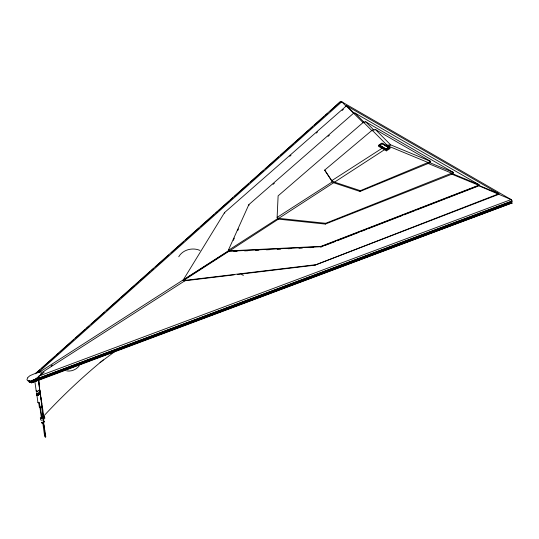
<?xml version="1.0" encoding="UTF-8"?>
<svg xmlns="http://www.w3.org/2000/svg" width="539" height="539" viewBox="0 0 539 539"><rect width="100%" height="100%" fill="white"/><g stroke="black" fill="none" stroke-linecap="round" stroke-linejoin="round"><path stroke-width="0.81" d="M41.954 422.812L42.015 422.306L42.055 422.92M44.643 436.085L45.451 435.856L44.622 436.152L42.817 423.088M325.334 224.076L325.657 223.294L453.461 172.467L365.691 121.794L363.495 122.198L278.124 195.852L277.113 217.412L277.605 218.659L278.42 219.13L325.334 224.076L452.74 173.807L479.077 184.695L478.524 185.645L320.88 246.741L228.92 251.282L183.401 280.576L182.997 280.341L224.547 212.575L346.274 105.974L346.873 105.934L498.946 193.73L498.588 194.397L314.85 265.188L237.382 274.479M228.758 251.673L228.267 250.419L248.829 204.658L353.732 113.116L354.938 113.022L479.077 184.695L478.686 185.254L321.042 246.35L320.718 247.131L323.07 246.222M314.85 265.188L498.946 193.73L478.72 185.369M360.025 191.466L360.342 190.685L430.674 161.404L375.36 129.475L372.179 130.195L324.68 170.095L332.3 181.892L333.931 182.829L360.025 191.466L429.96 162.744L453.461 172.467L452.74 173.807M478.362 186.036L478.686 185.254L451.756 174.124L452.08 173.342L427.993 163.384L428.31 162.603L389.441 146.527L386.995 145.119L372.179 130.195M233.313 240.367L234.337 238.083M237.766 230.456L238.454 228.927M36.915 394.723A0.755 0.499 -7.9 0 0 38.289 395.013L38.074 393.457L40.115 391.792L39.899 390.243M38.289 395.013L40.196 393.611L38.444 395.053A0.93 0.613 -7.9 0 1 37.11 395.37A0.93 0.613 -7.9 0 1 36.915 394.487M35.486 373.527L340.264 101.777L341.753 101.804L346.516 106.601L346.873 105.934L354.581 113.695L354.938 113.022L364.384 122.542M429.96 162.744L430.674 161.404L390.627 144.843L375.36 129.475M178.746 256.759C182.788 249.624 192.625 247.192 199.929 250.413M388.168 147.342L390.627 144.843L385.533 145.409M79.273 365.813C76.403 369.532 71.397 371.721 66.708 370.893M27.745 377.516L30.036 375.629L35.945 373.15M27.819 377.832L26.95 379.416L27.489 380.642A0.775 0.445 0 0 0 27.637 380.723L31.114 380.884L34.954 379.328A136.428 78.768 0 0 0 44.117 372.065M103.306 359.924C82.022 377.381 61.958 396.34 43.275 416.553L43.221 416.337M451.756 174.124L453.461 172.467M40.674 417.301L40.506 417.462A1.314 0.862 -7.9 0 0 40.721 418.486A1.314 0.862 -7.9 0 0 42.305 418.5L44.602 416.809L43.376 416.101M41.375 417.644L41.833 418.001L43.302 416.916L39.637 389.717L37.75 391.132A0.755 0.499 -7.9 0 1 36.383 390.842M41.874 422.232C41.348 423.546 43.996 422.717 43.982 421.835L43.518 418.466M35.486 373.823L39.879 369.902M41.766 368.218L54.965 356.454M56.218 355.329L58.738 353.092M59.991 351.967L70.043 343.006M71.303 341.881L73.816 339.644M75.703 337.96L85.128 329.558M86.388 328.433L88.901 326.196M91.414 323.952L104.606 312.189M106.493 310.504L119.692 298.741M120.945 297.622L134.77 285.293M136.03 284.174L138.543 281.931M139.803 280.812L149.855 271.845M151.115 270.726L153.628 268.483M155.508 266.805L168.707 255.035M171.22 252.791L183.792 241.587M185.672 239.909L198.871 228.138M200.757 226.461L213.956 214.69M215.843 213.013L217.722 211.328M218.982 210.21L229.035 201.242M230.294 200.124L232.808 197.88M234.694 196.203L248.519 183.873M250.399 182.195L263.598 170.425M265.484 168.747L278.683 156.977M280.563 155.299L293.762 143.536M295.022 142.411L308.847 130.088M310.1 128.962L312.613 126.726M314.5 125.041L323.926 116.64M325.185 115.514L327.699 113.278M330.212 111.034L340.264 101.777M37.602 372.995L341.753 101.804L511.087 199.565L512.05 201.249L31.653 380.844L512.05 200.953M289.76 156.31L291.02 155.205M316.245 133.113L317.505 132.008M342.103 110.468L343.363 109.363M273.091 184.331L274.351 183.226M328.069 136.354L329.329 135.249M39.859 391.988L38.229 393.504A0.93 0.613 -7.9 0 1 36.767 393.76A0.93 0.613 -7.9 0 1 36.962 392.769M39.798 407.221L40.364 407.396L41.84 406.305M38.72 402.599L39.36 407.262L40.182 407.733L42.116 406.285M44.252 421.808L43.403 421.087L44.252 421.808L42.608 423.021L41.773 422.859L43.942 421.572L43.41 421.262L43.982 421.835M44.218 421.552L42.002 422.812M44.98 432.797L45.525 436.765L45.168 437.223L45.815 436.934L43.443 421.687L43.666 423.277M100.038 362.565L115.521 351.024M427.993 163.384L430.674 161.404M378.418 145.341L382.003 143.037L389.946 147.625L389.993 148.555L386.409 150.866L378.466 146.278L378.418 145.341L386.362 149.93L386.409 150.866M379.517 145.106L381.989 143.509L388.828 147.457L386.362 149.256L379.517 145.106L386.362 149.256M379.523 145.308L381.989 143.509M381.929 148.38L331.808 180.639L332.3 181.892L277.113 217.412L278.744 218.349L325.657 223.294M385.729 145.934L386.995 145.119M277.605 218.659L228.267 250.419L229.082 250.891L321.042 246.35M386.348 149.054L388.828 147.457M182.997 280.341L186.501 278.09M187.895 277.187L228.509 251.046L228.92 251.282L278.42 219.13L278.744 218.349L384.368 149.788L384.32 148.852M386.362 149.93L389.946 147.625M51.171 365.974L52.579 365.065M38.848 372.564L228.92 250.554M40.661 373.338L185.517 280.361M40.479 374.585L41.88 373.776M35.581 379.106L32.785 380.723A1.785 1.031 0 0 1 31.215 381.477A1.785 1.031 0 0 1 29.45 380.884M38.949 377.556L32.919 381.208A2.271 1.314 0 0 1 29.005 381.006M34.186 380.763L32.785 381.572A1.785 1.031 0 0 1 32.077 382.144M35.581 379.955L38.377 378.338M40.398 377.569L32.919 382.057A2.271 1.314 0 0 1 30.103 382.481A2.271 1.314 0 0 1 28.87 380.965M324.64 245.609L335.622 241.357M337.192 240.751L359.149 232.235M360.719 231.629L366.21 229.499M367.78 228.893L402.289 215.519M403.852 214.913L414.835 210.655M416.404 210.048L445.423 198.803M446.993 198.197L457.975 193.939M459.538 193.333L477.581 186.339M38.579 376.209L511.087 199.565L512.05 201.249M34.631 380.554L511.087 202.435L512.05 202.933L31.653 382.879L29.692 381.828M42.305 378.21L44.663 377.327M49.393 375.555L53.334 374.086M56.48 372.907L63.575 370.253M66.728 369.074L72.239 367.012M78.546 364.66L80.911 363.778M117.152 350.229L121.086 348.753M125.816 346.988L129.758 345.512M134.48 343.747L138.422 342.272M143.152 340.507L147.086 339.031M151.816 337.266L155.758 335.797M158.904 334.618L164.422 332.556M170.728 330.198L173.086 329.316M180.969 326.371L183.334 325.482M193.575 321.655L195.94 320.772M202.24 318.414L204.604 317.532M210.904 315.174L213.269 314.291M219.575 311.933L221.94 311.05M228.24 308.699L230.604 307.809M236.904 305.458L240.845 303.983M245.575 302.217L249.51 300.742M254.24 298.977L258.181 297.501M261.327 296.329L266.845 294.26M295.999 283.366L298.363 282.483M304.663 280.125L307.028 279.242M313.327 276.884L315.692 276.002M321.999 273.644L324.363 272.761M330.663 270.403L333.028 269.52M337.751 267.755L341.692 266.279M344.845 265.107L350.357 263.045M355.086 261.274L360.604 259.212M366.904 256.854L369.269 255.971M405.51 242.422L407.875 241.539M414.174 239.188L418.116 237.712M422.846 235.947L426.787 234.472M431.51 232.707L435.451 231.231M440.174 229.466L444.116 227.99M447.269 226.811L452.78 224.75M459.087 222.398L461.451 221.516M469.328 218.564L471.692 217.682M473.269 217.096L475.634 216.213M481.933 213.855L484.298 212.972M490.605 210.614L492.963 209.732M499.269 207.374L501.634 206.491M507.933 204.133L510.298 203.25M32.441 382.225L512.05 202.933M387.972 146.824L389.441 146.527M183.401 280.576L315.012 264.804M184.075 280.866L234.054 274.877M233.778 251.423L237.12 251.262M244.645 250.884L247.987 250.723M255.513 250.352L258.855 250.184M266.381 249.813L269.722 249.651M277.248 249.281L280.59 249.112M288.116 248.742L291.458 248.573M298.983 248.203L302.325 248.041M309.851 247.671L313.193 247.502M360.342 190.685L334.247 182.047L331.808 180.639L324.68 170.095M512.05 203.291L511.087 202.954L511.087 202.435M35.21 380.857L36.174 381.194M478.524 185.645L511.087 199.565M241.667 274.587L243.446 275.375M382.003 143.711L388.835 147.659M41.86 406.48L43.107 416.458M42.763 416.607L43.302 416.916M365.691 121.794L374.086 130.249M363.495 122.198L372.105 130.869M363.421 122.879L346.274 105.974L346.516 106.601M248.829 204.658L249.079 205.285M224.547 212.575L224.797 213.201M38.33 380.574L42.992 410.913L43.275 416.553M44.602 416.809L44.818 418.365L42.514 420.049A1.314 0.862 -7.9 0 1 40.937 420.043A1.314 0.862 -7.9 0 1 40.721 419.012M39.657 387.049L38.667 379.847L39.637 389.717M40.331 393.349L40.668 395.774M40.89 397.391L41.227 399.817M41.449 401.434L41.779 403.859M39.98 392.055L40.196 393.611M43.881 424.86L44.757 431.213M40.445 407.349L41.914 417.954M38.181 393.241L38.397 394.791M40.182 407.733L39.327 402.518A0.755 0.499 -7.9 0 1 37.952 402.229M39.906 407.039L41.26 416.829M37.386 393.766L37.602 395.323M36.881 394.905L37.919 402.411M34.9 381.605L36.201 391.038M341.753 101.804L341.753 102.235M31.653 382.522L31.653 382.879M38.074 393.457A0.755 0.499 -7.9 0 1 36.996 393.713A0.755 0.499 -7.9 0 1 36.834 392.998M39.623 372.22A136.428 78.768 0 0 1 41.052 371.667M30.312 382.232A1.785 1.031 0 0 1 29.807 382.023M29.45 381.733A1.785 1.031 0 0 1 29.288 381.39M37.979 390.95A0.896 0.586 -7.9 0 1 36.74 391.509A0.896 0.586 -7.9 0 1 36.403 390.62"/></g></svg>
